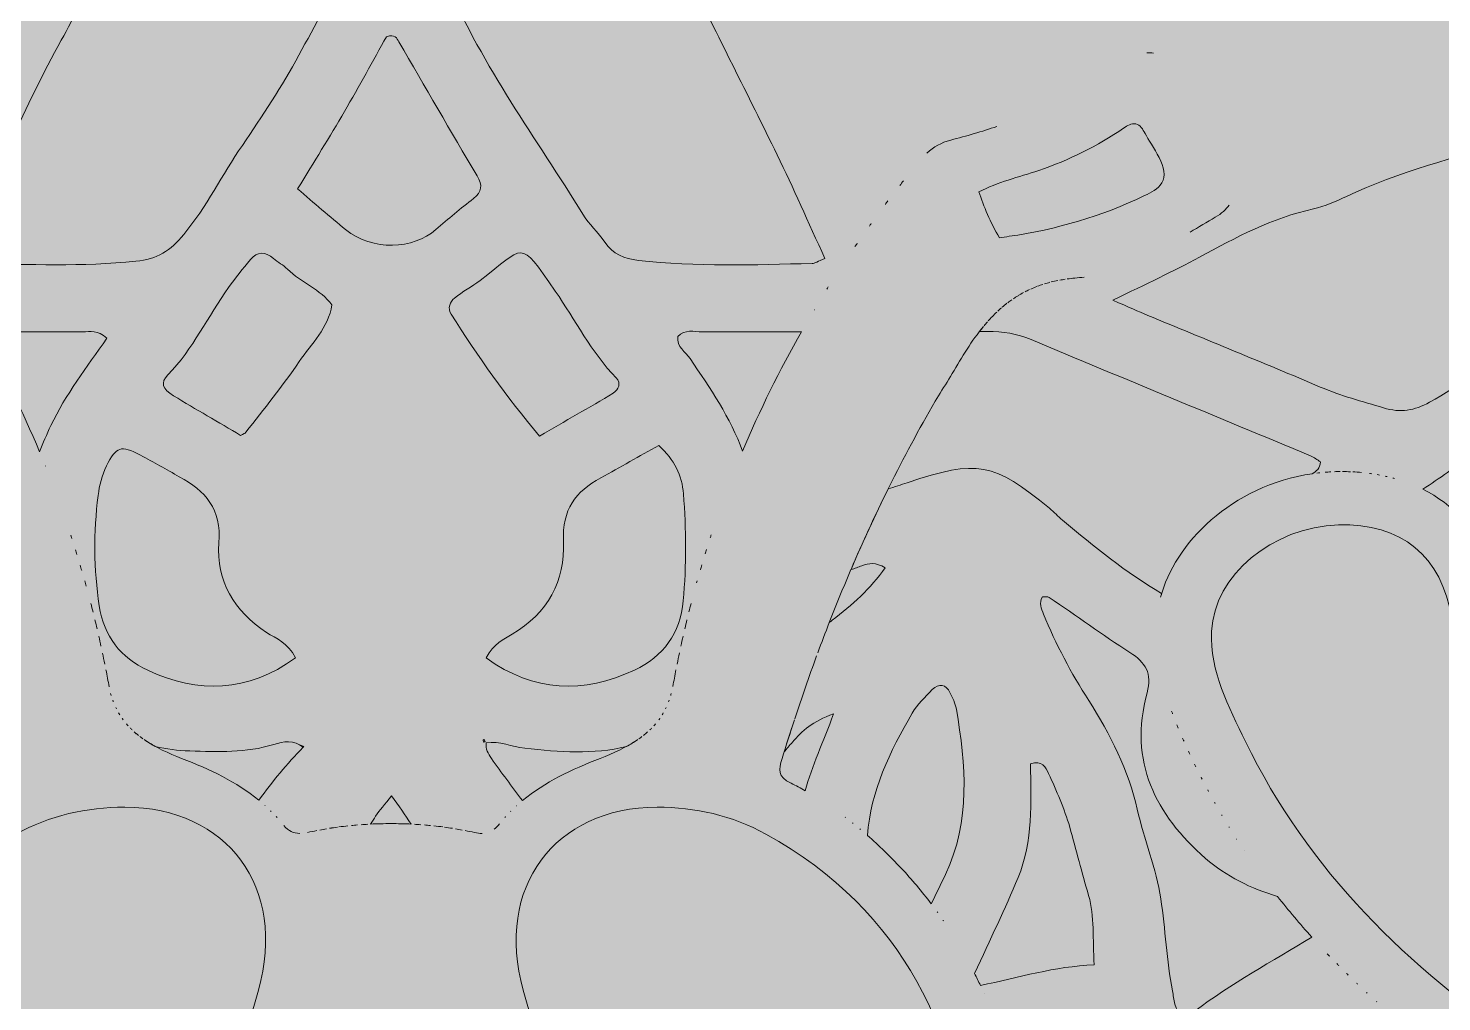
# Model space of a CAD drawing. Extents: x 31 to 2970, y -2969 to -30.
# Drawn here: x 1365 to 1893, y -580 to -216 of the extents above; entities that cross this region are included whole.
import ezdxf

# ---------------------------------------------------------------- set-up
doc = ezdxf.new("R2010")
doc.units = 0
doc.header["$MEASUREMENT"] = 0
doc.layers.add('Layer 1', color=7, linetype='Continuous')

# ---------------------------------------------------------------- blocks, each defined once
blk = doc.blocks.new('block 2')
at = {"layer": 'Layer 1', "lineweight": 0}
for points, knots in [([(1466.1, -226.11), (1459.79, -237.77), (1452.46, -248.91), (1444.96, -259.86), (1437.45, -270.82), (1431.6, -282.8), (1423.08, -293.16), (1418.16, -299.15), (1413.09, -302.37), (1405.2, -303.16), (1385.26, -305.17), (1365.33, -304.24), (1345.39, -304.17), (1339.96, -304.16), (1338.19, -301.46), (1340.58, -296.71), (1353.24, -271.52), (1363.56, -245.2), (1377.36, -220.55), (1382.22, -211.87), (1386.27, -202.73), (1390.67, -193.8), (1391.95, -191.21), (1393.6, -189.29), (1396.77, -188.9), (1402.44, -188.19), (1473.81, -189.07), (1483.05, -190.34), (1478.35, -203.96), (1472.09, -215.04), (1466.1, -226.11)], [0, 0, 0, 0, 1, 1, 1, 2, 2, 2, 3, 3, 3, 4, 4, 4, 5, 5, 5, 6, 6, 6, 7, 7, 7, 8, 8, 8, 9, 9, 9, 10, 10, 10, 10]), ([(1662.5, -302.11), (1659.75, -303.2), (1658.74, -303.94), (1657.71, -303.96), (1636.08, -304.47), (1614.46, -305.3), (1592.87, -302.81), (1587.51, -302.19), (1583.39, -300.53), (1580.3, -296.01), (1577.8, -292.36), (1574.44, -289.27), (1572.11, -285.53), (1554.56, -257.33), (1534.87, -230.39), (1521.48, -199.73), (1520.15, -196.7), (1518.1, -193.94), (1519.43, -189.78), (1521.27, -189.47), (1523.39, -188.82), (1525.5, -188.81), (1549.93, -188.73), (1574.35, -188.87), (1598.77, -188.65), (1604.95, -188.59), (1608.76, -190.39), (1611.61, -196.37), (1622.34, -218.86), (1633.77, -241.01), (1644.68, -263.42), (1650.69, -275.78), (1656.2, -288.39), (1662.5, -302.11)], [0, 0, 0, 0, 1, 1, 1, 2, 2, 2, 3, 3, 3, 4, 4, 4, 5, 5, 5, 6, 6, 6, 7, 7, 7, 8, 8, 8, 9, 9, 9, 10, 10, 10, 11, 11, 11, 11]), ([(1532.62, -271.26), (1534.68, -274.74), (1534.53, -277.18), (1531.3, -279.7), (1526.5, -283.44), (1521.79, -287.3), (1517.22, -291.31), (1508.83, -298.67), (1493.62, -299.49), (1483.52, -291.29), (1477.59, -286.48), (1471.86, -281.42), (1465.59, -276.09), (1471.74, -265.98), (1477.57, -256.68), (1483.09, -247.2), (1488.62, -237.71), (1493.83, -228.04), (1498.73, -219.25), (1502.03, -218.14), (1502.66, -219.9), (1503.39, -221.16), (1513.15, -237.85), (1522.77, -254.62), (1532.62, -271.26)], [0, 0, 0, 0, 1, 1, 1, 2, 2, 2, 3, 3, 3, 4, 4, 4, 5, 5, 5, 6, 6, 6, 7, 7, 7, 8, 8, 8, 8]), ([(1782.73, -225.27), (1783.56, -225.22), (1784.38, -225.27), (1785.16, -225.44), (1784.38, -225.27), (1783.56, -225.22), (1782.73, -225.27)], [0, 0, 0, 0, 1, 1, 1, 2, 2, 2, 2]), ([(1709.49, -257.86), (1705.89, -258.79), (1703.1, -260.47), (1700.61, -262.76), (1703.1, -260.47), (1705.89, -258.79), (1709.49, -257.86), (1715.34, -256.37), (1721.09, -254.68), (1726.75, -252.76), (1721.09, -254.68), (1715.34, -256.37), (1709.49, -257.86)], [0, 0, 0, 0, 1, 1, 1, 2, 2, 2, 3, 3, 3, 4, 4, 4, 4]), ([(1774.03, -253.4), (1775.41, -252.48), (1776.95, -251.48), (1778.57, -251.82), (1780.26, -252.21), (1781.22, -253.9), (1782.03, -255.4), (1784.34, -259.86), (1791.61, -268.82), (1788.3, -273.9), (1786.84, -276.17), (1784.3, -277.48), (1781.88, -278.63), (1765.91, -286.25), (1748.8, -291.4), (1731.26, -293.82), (1730.07, -294.01), (1728.87, -294.17), (1727.68, -294.36), (1724.26, -288.71), (1721.72, -282.48), (1719.99, -277.21), (1726.99, -273.63), (1734.84, -271.71), (1742.34, -269.21), (1753.57, -265.44), (1764.26, -260.09), (1774.03, -253.4)], [0, 0, 0, 0, 1, 1, 1, 2, 2, 2, 3, 3, 3, 4, 4, 4, 5, 5, 5, 6, 6, 6, 7, 7, 7, 8, 8, 8, 9, 9, 9, 9]), ([(1982.8, -285.47), (1963.12, -303.42), (1942.69, -320.38), (1920.01, -334.55), (1909.22, -341.28), (1899.61, -349.78), (1888.29, -355.84), (1882.56, -358.9), (1877.58, -359.87), (1871.02, -357.91), (1863.08, -355.53), (1855.14, -353.38), (1847.46, -350.12), (1826.06, -341.03), (1804.52, -332.27), (1783.04, -323.36), (1779.49, -321.88), (1775.99, -320.3), (1770.04, -317.72), (1782.62, -311.49), (1792.64, -306.89), (1802.32, -301.65), (1815.95, -294.27), (1829.54, -286.96), (1844.88, -283.56), (1849.16, -282.61), (1853.33, -280.82), (1857.31, -278.92), (1876.89, -269.54), (1897.95, -264.58), (1918.48, -258.03), (1922.93, -256.61), (1926.86, -256.27), (1931.37, -257.6), (1942.51, -260.88), (1953.99, -263.19), (1964.44, -268.45), (1972.24, -272.39), (1981.78, -271.65), (1988.8, -277.19), (1988.23, -281.47), (1985.2, -283.28), (1982.8, -285.47)], [0, 0, 0, 0, 1, 1, 1, 2, 2, 2, 3, 3, 3, 4, 4, 4, 5, 5, 5, 6, 6, 6, 7, 7, 7, 8, 8, 8, 9, 9, 9, 10, 10, 10, 11, 11, 11, 12, 12, 12, 13, 13, 13, 14, 14, 14, 14]), ([(1690.44, -274.88), (1690.92, -274.27), (1691.39, -273.66), (1691.86, -273.06), (1691.39, -273.66), (1690.92, -274.27), (1690.44, -274.88)], [0, 0, 0, 0, 1, 1, 1, 2, 2, 2, 2]), ([(1685.06, -281.88), (1685.38, -281.46), (1685.7, -281.04), (1686.02, -280.61), (1685.7, -281.04), (1685.38, -281.46), (1685.06, -281.88)], [0, 0, 0, 0, 1, 1, 1, 2, 2, 2, 2]), ([(1813.46, -282.15), (1812.33, -283.81), (1810.62, -285.34), (1808.26, -286.71), (1805.14, -288.52), (1802, -290.4), (1798.85, -292.27), (1802, -290.4), (1805.14, -288.52), (1808.26, -286.71), (1810.62, -285.34), (1812.33, -283.81), (1813.46, -282.15)], [0, 0, 0, 0, 1, 1, 1, 2, 2, 2, 3, 3, 3, 4, 4, 4, 4]), ([(1679.09, -290.01), (1679.33, -289.67), (1679.57, -289.33), (1679.81, -289), (1679.57, -289.33), (1679.33, -289.67), (1679.09, -290.01)], [0, 0, 0, 0, 1, 1, 1, 2, 2, 2, 2]), ([(1583.48, -352.37), (1574.58, -357.73), (1565.54, -362.87), (1555.95, -368.45), (1543.59, -353.92), (1532.85, -338.67), (1522.88, -322.85), (1521.51, -320.67), (1522.5, -318.33), (1524.22, -316.92), (1527.2, -314.49), (1530.63, -312.61), (1533.72, -310.3), (1550.65, -297.64), (1547.87, -294.13), (1561.81, -314.28), (1569.33, -325.15), (1575.25, -337.12), (1584.6, -346.74), (1586.45, -348.65), (1585.52, -351.14), (1583.48, -352.37)], [0, 0, 0, 0, 1, 1, 1, 2, 2, 2, 3, 3, 3, 4, 4, 4, 5, 5, 5, 6, 6, 6, 7, 7, 7, 7]), ([(1466.24, -340.58), (1460.07, -349.72), (1453.01, -358.26), (1446.3, -367.04), (1445.99, -367.44), (1445.36, -367.6), (1444.33, -368.19), (1436.15, -363.37), (1427.66, -358.45), (1419.25, -353.39), (1415.06, -350.87), (1414.28, -348.62), (1417.19, -345.61), (1426.53, -335.94), (1432.08, -323.7), (1439.82, -312.97), (1442.41, -309.39), (1445.14, -305.91), (1447.96, -302.52), (1450.57, -299.37), (1453.5, -299.49), (1456.55, -302.07), (1458.24, -303.49), (1460.24, -304.58), (1461.81, -306.11), (1466.92, -311.11), (1474.07, -313.57), (1478.42, -319.48), (1477.1, -328.07), (1470.76, -333.87), (1466.24, -340.58)], [0, 0, 0, 0, 1, 1, 1, 2, 2, 2, 3, 3, 3, 4, 4, 4, 5, 5, 5, 6, 6, 6, 7, 7, 7, 8, 8, 8, 9, 9, 9, 10, 10, 10, 10]), ([(1673.68, -297.69), (1673.98, -297.26), (1674.28, -296.83), (1674.58, -296.4), (1674.28, -296.83), (1673.98, -297.26), (1673.68, -297.69)], [0, 0, 0, 0, 1, 1, 1, 2, 2, 2, 2]), ([(1746.54, -311.01), (1745.86, -311.18), (1745.2, -311.37), (1744.55, -311.58), (1745.2, -311.37), (1745.86, -311.18), (1746.54, -311.01)], [0, 0, 0, 0, 1, 1, 1, 2, 2, 2, 2]), ([(1749.52, -310.32), (1748.66, -310.49), (1747.82, -310.68), (1747, -310.88), (1747.82, -310.68), (1748.66, -310.49), (1749.52, -310.32)], [0, 0, 0, 0, 1, 1, 1, 2, 2, 2, 2]), ([(1752.23, -309.86), (1751.53, -309.96), (1750.84, -310.08), (1750.16, -310.2), (1750.84, -310.08), (1751.53, -309.96), (1752.23, -309.86)], [0, 0, 0, 0, 1, 1, 1, 2, 2, 2, 2]), ([(1759.31, -309.03), (1758.15, -309.2), (1756.98, -309.34), (1755.8, -309.44), (1754.84, -309.52), (1753.92, -309.63), (1753, -309.75), (1753.92, -309.63), (1754.84, -309.52), (1755.8, -309.44), (1756.98, -309.34), (1758.15, -309.2), (1759.31, -309.03)], [0, 0, 0, 0, 1, 1, 1, 2, 2, 2, 3, 3, 3, 4, 4, 4, 4]), ([(1663.23, -313.6), (1663.41, -313.32), (1663.58, -313.04), (1663.76, -312.75), (1663.58, -313.04), (1663.41, -313.32), (1663.23, -313.6)], [0, 0, 0, 0, 1, 1, 1, 2, 2, 2, 2]), ([(1734.62, -316.01), (1733.99, -316.39), (1733.38, -316.79), (1732.78, -317.2), (1733.38, -316.79), (1733.99, -316.39), (1734.62, -316.01)], [0, 0, 0, 0, 1, 1, 1, 2, 2, 2, 2]), ([(1736.69, -314.84), (1736.01, -315.2), (1735.34, -315.57), (1734.69, -315.97), (1735.34, -315.57), (1736.01, -315.2), (1736.69, -314.84)], [0, 0, 0, 0, 1, 1, 1, 2, 2, 2, 2]), ([(1738.86, -313.75), (1738.3, -314.02), (1737.75, -314.29), (1737.21, -314.57), (1737.75, -314.29), (1738.3, -314.02), (1738.86, -313.75)], [0, 0, 0, 0, 1, 1, 1, 2, 2, 2, 2]), ([(1741.57, -312.6), (1740.83, -312.88), (1740.1, -313.19), (1739.38, -313.51), (1740.1, -313.19), (1740.83, -312.88), (1741.57, -312.6)], [0, 0, 0, 0, 1, 1, 1, 2, 2, 2, 2]), ([(1743.88, -311.79), (1743.2, -312.01), (1742.54, -312.24), (1741.89, -312.48), (1742.54, -312.24), (1743.2, -312.01), (1743.88, -311.79)], [0, 0, 0, 0, 1, 1, 1, 2, 2, 2, 2]), ([(1658.54, -321.24), (1658.55, -321.24), (1658.55, -321.24), (1658.55, -321.23), (1658.55, -321.24), (1658.55, -321.24), (1658.54, -321.24)], [0, 0, 0, 0, 1, 1, 1, 2, 2, 2, 2]), ([(1728.45, -320.52), (1727.96, -320.94), (1727.49, -321.37), (1727.01, -321.81), (1727.49, -321.37), (1727.96, -320.94), (1728.45, -320.52)], [0, 0, 0, 0, 1, 1, 1, 2, 2, 2, 2]), ([(1730.48, -318.86), (1729.88, -319.32), (1729.29, -319.8), (1728.72, -320.29), (1729.29, -319.8), (1729.88, -319.32), (1730.48, -318.86)], [0, 0, 0, 0, 1, 1, 1, 2, 2, 2, 2]), ([(1732.31, -317.52), (1731.8, -317.88), (1731.29, -318.25), (1730.79, -318.63), (1731.29, -318.25), (1731.8, -317.88), (1732.31, -317.52)], [0, 0, 0, 0, 1, 1, 1, 2, 2, 2, 2]), ([(1723.19, -325.76), (1722.75, -326.25), (1722.33, -326.75), (1721.91, -327.26), (1722.33, -326.75), (1722.75, -326.25), (1723.19, -325.76)], [0, 0, 0, 0, 1, 1, 1, 2, 2, 2, 2]), ([(1726.64, -322.16), (1725.54, -323.21), (1724.49, -324.3), (1723.47, -325.44), (1724.49, -324.3), (1725.54, -323.21), (1726.64, -322.16)], [0, 0, 0, 0, 1, 1, 1, 2, 2, 2, 2]), ([(1373.46, -364.56), (1371.91, -367.82), (1370.48, -371.06), (1369.27, -374.35), (1362.8, -358.97), (1355.42, -344.01), (1347.14, -329.47), (1359.91, -329.46), (1372.68, -329.46), (1385.45, -329.48), (1388.07, -329.48), (1390.93, -328.75), (1394.38, -331.89), (1386.72, -342.87), (1379, -352.93), (1373.46, -364.56)], [0, 0, 0, 0, 1, 1, 1, 2, 2, 2, 3, 3, 3, 4, 4, 4, 5, 5, 5, 5]), ([(1631.76, -374.04), (1627.22, -361.68), (1619.67, -350.62), (1612.17, -339.53), (1610.42, -336.95), (1607.12, -335.19), (1607.56, -331.31), (1610.14, -328.39), (1613.63, -329.5), (1616.72, -329.49), (1629.06, -329.46), (1641.41, -329.45), (1653.75, -329.45), (1645.53, -343.9), (1638.19, -358.76), (1631.76, -374.04)], [0, 0, 0, 0, 1, 1, 1, 2, 2, 2, 3, 3, 3, 4, 4, 4, 5, 5, 5, 5]), ([(1704.87, -353.44), (1706.53, -350.63), (1708.41, -347.98), (1710.03, -345.13), (1713.67, -338.81), (1717.35, -332.79), (1721.65, -327.56), (1721.15, -328.16), (1720.66, -328.78), (1720.18, -329.41), (1721.21, -329.41), (1722.24, -329.41), (1723.27, -329.41), (1728.89, -329.4), (1734.19, -330.18), (1739.46, -332.39), (1774.2, -346.97), (1809.03, -361.34), (1843.82, -375.81), (1845.2, -376.39), (1846.41, -377.38), (1847.51, -378.06), (1847.45, -380.61), (1846, -381.58), (1844.46, -382.5), (1844.46, -382.5), (1844.46, -382.5), (1844.46, -382.5), (1814.3, -386.88), (1792.96, -408.78), (1787.84, -428.67), (1787.96, -428.2), (1788.1, -427.73), (1788.24, -427.26), (1774.98, -419.41), (1762.98, -409.84), (1751.25, -399.92), (1749.55, -398.49), (1748.06, -396.82), (1746.34, -395.42), (1725.35, -378.3), (1719.61, -377.06), (1693.24, -385.88), (1690.87, -386.67), (1688.5, -387.44), (1686.12, -388.18), (1681.21, -398.09), (1676.59, -408.12), (1672.24, -418.27), (1681.75, -396.07), (1692.54, -374.42), (1704.87, -353.44)], [0, 0, 0, 0, 1, 1, 1, 2, 2, 2, 3, 3, 3, 4, 4, 4, 5, 5, 5, 6, 6, 6, 7, 7, 7, 8, 8, 8, 9, 9, 9, 10, 10, 10, 11, 11, 11, 12, 12, 12, 13, 13, 13, 14, 14, 14, 15, 15, 15, 16, 16, 16, 17, 17, 17, 17]), ([(1421.41, -383.63), (1431.2, -388.98), (1437.27, -395.67), (1436.24, -408.38), (1435.09, -422.54), (1441.98, -433.84), (1454.02, -441.82), (1457.6, -444.2), (1462.06, -445.63), (1464.77, -451.29), (1446.91, -464.39), (1428.5, -464.69), (1409.62, -455.97), (1399.5, -451.29), (1393.28, -443.24), (1391.55, -431.89), (1389.44, -418.14), (1389.37, -404.42), (1391.11, -390.65), (1391.6, -386.79), (1392.46, -383.12), (1394.24, -379.58), (1397.87, -372.39), (1399.56, -371.69), (1406.95, -375.58), (1411.83, -378.14), (1416.57, -380.98), (1421.41, -383.63)], [0, 0, 0, 0, 1, 1, 1, 2, 2, 2, 3, 3, 3, 4, 4, 4, 5, 5, 5, 6, 6, 6, 7, 7, 7, 8, 8, 8, 9, 9, 9, 9]), ([(1609.69, -390.04), (1610.72, -403.36), (1610.81, -416.66), (1609.61, -429.97), (1608.5, -442.13), (1602.16, -450.86), (1591.36, -455.91), (1572.38, -464.77), (1553.9, -464.32), (1536.06, -451.33), (1538.72, -445.97), (1542.5, -444.44), (1545.72, -442.52), (1558.95, -434.65), (1565.54, -422.48), (1564.89, -407.86), (1564.35, -395.9), (1569.29, -389.17), (1578.8, -384.02), (1586.06, -380.08), (1593.22, -375.96), (1600.43, -371.92), (1606.3, -377.4), (1609.15, -383.09), (1609.69, -390.04)], [0, 0, 0, 0, 1, 1, 1, 2, 2, 2, 3, 3, 3, 4, 4, 4, 5, 5, 5, 6, 6, 6, 7, 7, 7, 8, 8, 8, 8]), ([(1911.14, -415.69), (1905.65, -403.05), (1896.99, -393.92), (1885.75, -388.32), (1891.97, -384.21), (1898.05, -379.9), (1904.22, -375.71), (1905.13, -375.09), (1906.11, -374.54), (1907.11, -374.06), (1912.04, -371.71), (1914.22, -372.07), (1916.87, -376.36), (1921.8, -384.34), (1926.5, -392.46), (1931.68, -401.18), (1925.07, -406.48), (1918.19, -411.23), (1911.14, -415.69)], [0, 0, 0, 0, 1, 1, 1, 2, 2, 2, 3, 3, 3, 4, 4, 4, 5, 5, 5, 6, 6, 6, 6]), ([(1371.4, -379.52), (1371.42, -379.57), (1371.44, -379.63), (1371.46, -379.68), (1371.44, -379.63), (1371.42, -379.57), (1371.4, -379.52)], [0, 0, 0, 0, 1, 1, 1, 2, 2, 2, 2]), ([(1847.35, -382.14), (1846.94, -382.19), (1846.54, -382.23), (1846.14, -382.28), (1846.54, -382.23), (1846.95, -382.19), (1847.35, -382.14)], [0, 0, 0, 0, 1, 1, 1, 2, 2, 2, 2]), ([(1849.26, -381.96), (1849.98, -381.9), (1850.7, -381.85), (1851.42, -381.82), (1850.7, -381.85), (1849.98, -381.9), (1849.26, -381.96)], [0, 0, 0, 0, 1, 1, 1, 2, 2, 2, 2]), ([(1852.73, -381.76), (1853.45, -381.74), (1854.17, -381.72), (1854.9, -381.72), (1854.17, -381.72), (1853.45, -381.74), (1852.73, -381.76)], [0, 0, 0, 0, 1, 1, 1, 2, 2, 2, 2]), ([(1855.73, -381.71), (1856.73, -381.71), (1857.75, -381.74), (1858.77, -381.78), (1857.75, -381.74), (1856.73, -381.71), (1855.73, -381.71)], [0, 0, 0, 0, 1, 1, 1, 2, 2, 2, 2]), ([(1862.88, -382.05), (1861.78, -381.95), (1860.7, -381.88), (1859.62, -381.82), (1860.7, -381.88), (1861.78, -381.95), (1862.88, -382.05), (1862.88, -382.05), (1862.88, -382.05), (1862.88, -382.05), (1862.88, -382.05), (1862.88, -382.05), (1862.88, -382.05)], [0, 0, 0, 0, 1, 1, 1, 2, 2, 2, 3, 3, 3, 4, 4, 4, 4]), ([(1865.82, -382.39), (1866.11, -382.43), (1866.39, -382.48), (1866.67, -382.52), (1866.39, -382.48), (1866.11, -382.43), (1865.82, -382.39)], [0, 0, 0, 0, 1, 1, 1, 2, 2, 2, 2]), ([(1868.74, -382.85), (1869.04, -382.9), (1869.34, -382.96), (1869.63, -383.01), (1869.34, -382.96), (1869.04, -382.9), (1868.74, -382.85)], [0, 0, 0, 0, 1, 1, 1, 2, 2, 2, 2]), ([(1871.65, -383.42), (1871.92, -383.48), (1872.18, -383.54), (1872.44, -383.6), (1872.18, -383.54), (1871.92, -383.48), (1871.65, -383.42)], [0, 0, 0, 0, 1, 1, 1, 2, 2, 2, 2]), ([(1874.61, -384.14), (1874.79, -384.19), (1874.97, -384.23), (1875.15, -384.28), (1874.97, -384.23), (1874.79, -384.19), (1874.61, -384.14)], [0, 0, 0, 0, 1, 1, 1, 2, 2, 2, 2]), ([(1896.45, -436.48), (1898.76, -452.21), (1901.42, -467.86), (1905.42, -483.36), (1915.99, -524.44), (1932.11, -563.13), (1952.8, -600.02), (1944.99, -600.52), (1935.8, -600.44), (1928.49, -600.25), (1927.18, -599.06), (1925.72, -597.86), (1923.99, -596.71), (1880.18, -566.9), (1842.91, -530.94), (1819.53, -482.52), (1813.26, -469.56), (1806.18, -456.48), (1806.91, -441.4), (1807.88, -420.4), (1829.45, -402.55), (1854.26, -401.63), (1877.57, -400.78), (1893.03, -413.4), (1896.45, -436.48)], [0, 0, 0, 0, 1, 1, 1, 2, 2, 2, 3, 3, 3, 4, 4, 4, 5, 5, 5, 6, 6, 6, 7, 7, 7, 8, 8, 8, 8]), ([(1380.9, -405.48), (1381.04, -405.89), (1381.17, -406.29), (1381.3, -406.7), (1381.17, -406.29), (1381.03, -405.89), (1380.9, -405.48)], [0, 0, 0, 0, 1, 1, 1, 2, 2, 2, 2]), ([(1619.65, -406.53), (1619.78, -406.14), (1619.91, -405.75), (1620.04, -405.36), (1619.91, -405.75), (1619.78, -406.14), (1619.65, -406.53)], [0, 0, 0, 0, 1, 1, 1, 2, 2, 2, 2]), ([(1382.65, -410.93), (1382.83, -411.5), (1383.01, -412.08), (1383.19, -412.66), (1383.01, -412.08), (1382.83, -411.5), (1382.65, -410.93)], [0, 0, 0, 0, 1, 1, 1, 2, 2, 2, 2]), ([(1617.77, -412.47), (1617.94, -411.93), (1618.1, -411.39), (1618.27, -410.85), (1618.1, -411.39), (1617.94, -411.93), (1617.77, -412.47)], [0, 0, 0, 0, 1, 1, 1, 2, 2, 2, 2]), ([(1384.41, -416.67), (1384.6, -417.33), (1384.79, -417.99), (1384.98, -418.65), (1384.79, -417.99), (1384.6, -417.33), (1384.41, -416.67)], [0, 0, 0, 0, 1, 1, 1, 2, 2, 2, 2]), ([(1615.99, -418.4), (1616.16, -417.8), (1616.33, -417.2), (1616.51, -416.61), (1616.33, -417.2), (1616.16, -417.8), (1615.99, -418.4)], [0, 0, 0, 0, 1, 1, 1, 2, 2, 2, 2]), ([(1665.22, -437.27), (1664.86, -437.54), (1664.5, -437.81), (1664.14, -438.08), (1666.73, -431.45), (1669.41, -424.86), (1672.22, -418.32), (1673.6, -417.9), (1674.98, -417.45), (1676.34, -416.9), (1678.81, -415.91), (1681.61, -415.51), (1685, -417.67), (1679.55, -425.44), (1672.65, -431.63), (1665.22, -437.27)], [0, 0, 0, 0, 1, 1, 1, 2, 2, 2, 3, 3, 3, 4, 4, 4, 5, 5, 5, 5]), ([(1386.11, -422.56), (1386.29, -423.21), (1386.47, -423.86), (1386.65, -424.52), (1386.47, -423.86), (1386.29, -423.21), (1386.11, -422.56)], [0, 0, 0, 0, 1, 1, 1, 2, 2, 2, 2]), ([(1614.58, -423.3), (1614.66, -423.03), (1614.73, -422.76), (1614.8, -422.5), (1614.73, -422.76), (1614.66, -423.03), (1614.58, -423.3)], [0, 0, 0, 0, 1, 1, 1, 2, 2, 2, 2]), ([(1388.38, -430.98), (1388.66, -432.06), (1388.94, -433.14), (1389.21, -434.22), (1388.94, -433.14), (1388.66, -432.06), (1388.38, -430.98)], [0, 0, 0, 0, 1, 1, 1, 2, 2, 2, 2]), ([(1611.7, -434.16), (1611.96, -433.12), (1612.23, -432.09), (1612.5, -431.06), (1612.23, -432.09), (1611.96, -433.12), (1611.7, -434.16)], [0, 0, 0, 0, 1, 1, 1, 2, 2, 2, 2]), ([(1804.63, -526.24), (1812.38, -533), (1821.65, -537.48), (1831.53, -540.47), (1831.53, -540.47), (1831.53, -540.47), (1831.53, -540.47), (1835.61, -545.66), (1839.87, -550.72), (1844.3, -555.64), (1829.53, -564.7), (1814.24, -572.95), (1800.38, -583.47), (1796.93, -586.09), (1794.2, -584.88), (1793.18, -580.67), (1792.79, -579.06), (1792.59, -577.4), (1792.27, -575.77), (1790.04, -564.37), (1789.62, -552.71), (1787.93, -541.3), (1786.27, -530), (1781.67, -519.19), (1779.12, -507.85), (1775.89, -493.42), (1769.04, -479.88), (1760.99, -467.24), (1754.44, -456.95), (1748.71, -446.25), (1744.14, -434.95), (1743.31, -432.91), (1742.33, -430.87), (1743.71, -428.55), (1744.52, -428.6), (1745.63, -428.33), (1746.27, -428.76), (1756.33, -435.58), (1766.19, -442.71), (1776.39, -449.3), (1782.21, -453.05), (1784.8, -457.12), (1782.8, -464.38), (1775.78, -489.9), (1785.99, -509.99), (1804.63, -526.24)], [0, 0, 0, 0, 1, 1, 1, 2, 2, 2, 3, 3, 3, 4, 4, 4, 5, 5, 5, 6, 6, 6, 7, 7, 7, 8, 8, 8, 9, 9, 9, 10, 10, 10, 11, 11, 11, 12, 12, 12, 13, 13, 13, 14, 14, 14, 15, 15, 15, 15]), ([(1389.91, -437.07), (1390.19, -438.22), (1390.46, -439.36), (1390.73, -440.51), (1390.46, -439.36), (1390.19, -438.22), (1389.91, -437.07)], [0, 0, 0, 0, 1, 1, 1, 2, 2, 2, 2]), ([(1610.18, -440.46), (1610.44, -439.33), (1610.71, -438.21), (1610.99, -437.08), (1610.71, -438.21), (1610.44, -439.33), (1610.18, -440.46)], [0, 0, 0, 0, 1, 1, 1, 2, 2, 2, 2]), ([(1391.37, -443.26), (1391.64, -444.49), (1391.92, -445.71), (1392.18, -446.94), (1391.92, -445.71), (1391.64, -444.49), (1391.37, -443.26)], [0, 0, 0, 0, 1, 1, 1, 2, 2, 2, 2]), ([(1608.72, -446.9), (1608.99, -445.68), (1609.26, -444.47), (1609.53, -443.25), (1609.26, -444.47), (1608.99, -445.68), (1608.72, -446.9)], [0, 0, 0, 0, 1, 1, 1, 2, 2, 2, 2]), ([(1659.85, -449.4), (1661.24, -445.62), (1662.67, -441.86), (1664.13, -438.11), (1662.67, -441.86), (1661.24, -445.62), (1659.85, -449.4)], [0, 0, 0, 0, 1, 1, 1, 2, 2, 2, 2]), ([(1392.74, -449.5), (1393.03, -450.88), (1393.31, -452.26), (1393.59, -453.65), (1393.31, -452.26), (1393.03, -450.88), (1392.74, -449.5)], [0, 0, 0, 0, 1, 1, 1, 2, 2, 2, 2]), ([(1607.32, -453.61), (1607.59, -452.23), (1607.87, -450.86), (1608.16, -449.49), (1607.87, -450.86), (1607.59, -452.23), (1607.32, -453.61)], [0, 0, 0, 0, 1, 1, 1, 2, 2, 2, 2]), ([(1651.23, -474.07), (1653.83, -466.18), (1656.56, -458.35), (1659.41, -450.57), (1656.56, -458.35), (1653.83, -466.18), (1651.23, -474.07)], [0, 0, 0, 0, 1, 1, 1, 2, 2, 2, 2]), ([(1394.02, -455.79), (1394.43, -457.88), (1394.83, -459.98), (1395.21, -462.09), (1394.83, -459.98), (1394.43, -457.88), (1394.02, -455.79)], [0, 0, 0, 0, 1, 1, 1, 2, 2, 2, 2]), ([(1605.72, -461.95), (1606.09, -459.89), (1606.48, -457.84), (1606.88, -455.8), (1606.48, -457.84), (1606.09, -459.89), (1605.72, -461.95)], [0, 0, 0, 0, 1, 1, 1, 2, 2, 2, 2]), ([(1678.38, -517.66), (1679.57, -501.08), (1686.75, -486.35), (1695.1, -471.97), (1697.01, -468.69), (1699.92, -465.94), (1702.6, -463.18), (1705.03, -460.68), (1707.85, -461.24), (1709.18, -464.24), (1710.08, -466.27), (1711.24, -468.28), (1711.59, -470.42), (1715.04, -491.33), (1717.06, -512.19), (1707.51, -532.24), (1705.76, -535.91), (1703.99, -539.57), (1702.22, -543.23), (1702.23, -543.24), (1702.23, -543.24), (1702.23, -543.24), (1698.71, -538.59), (1694.94, -534.11), (1690.91, -529.82), (1686.87, -525.54), (1682.7, -521.47), (1678.36, -517.64), (1678.37, -517.65), (1678.38, -517.65), (1678.38, -517.66)], [0, 0, 0, 0, 1, 1, 1, 2, 2, 2, 3, 3, 3, 4, 4, 4, 5, 5, 5, 6, 6, 6, 7, 7, 7, 8, 8, 8, 9, 9, 9, 10, 10, 10, 10]), ([(1395.78, -464.66), (1395.85, -464.9), (1395.91, -465.13), (1395.98, -465.36), (1395.91, -465.13), (1395.85, -464.9), (1395.78, -464.66)], [0, 0, 0, 0, 1, 1, 1, 2, 2, 2, 2]), ([(1396.56, -467.16), (1396.63, -467.36), (1396.7, -467.56), (1396.77, -467.75), (1396.7, -467.56), (1396.63, -467.36), (1396.56, -467.16)], [0, 0, 0, 0, 1, 1, 1, 2, 2, 2, 2]), ([(1604.13, -467.76), (1604.2, -467.56), (1604.27, -467.35), (1604.34, -467.15), (1604.27, -467.35), (1604.2, -467.56), (1604.13, -467.76)], [0, 0, 0, 0, 1, 1, 1, 2, 2, 2, 2]), ([(1604.92, -465.36), (1604.98, -465.13), (1605.05, -464.9), (1605.11, -464.66), (1605.05, -464.9), (1604.98, -465.13), (1604.92, -465.36)], [0, 0, 0, 0, 1, 1, 1, 2, 2, 2, 2]), ([(1397.67, -469.87), (1397.76, -470.04), (1397.85, -470.21), (1397.94, -470.38), (1397.85, -470.21), (1397.76, -470.04), (1397.67, -469.87)], [0, 0, 0, 0, 1, 1, 1, 2, 2, 2, 2]), ([(1398.75, -471.88), (1398.88, -472.11), (1399.02, -472.34), (1399.16, -472.56), (1399.02, -472.34), (1398.88, -472.11), (1398.75, -471.88)], [0, 0, 0, 0, 1, 1, 1, 2, 2, 2, 2]), ([(1400.04, -473.89), (1400.16, -474.06), (1400.28, -474.24), (1400.4, -474.41), (1400.28, -474.24), (1400.16, -474.06), (1400.04, -473.89)], [0, 0, 0, 0, 1, 1, 1, 2, 2, 2, 2]), ([(1600.49, -474.42), (1600.62, -474.25), (1600.74, -474.06), (1600.87, -473.88), (1600.74, -474.06), (1600.62, -474.25), (1600.49, -474.42)], [0, 0, 0, 0, 1, 1, 1, 2, 2, 2, 2]), ([(1601.74, -472.57), (1601.88, -472.34), (1602.02, -472.11), (1602.15, -471.88), (1602.02, -472.11), (1601.88, -472.34), (1601.74, -472.57)], [0, 0, 0, 0, 1, 1, 1, 2, 2, 2, 2]), ([(1602.96, -470.38), (1603.05, -470.21), (1603.14, -470.05), (1603.22, -469.87), (1603.14, -470.05), (1603.05, -470.21), (1602.96, -470.38)], [0, 0, 0, 0, 1, 1, 1, 2, 2, 2, 2]), ([(1650.34, -482.83), (1653.89, -478.62), (1657.96, -474.91), (1665.74, -472.26), (1661.85, -482.59), (1657.67, -491.75), (1655.13, -500.95), (1653.42, -499.98), (1651.68, -499.05), (1649.91, -498.17), (1644.68, -495.59), (1645.18, -493.17), (1646.49, -488.94), (1647.98, -484.1), (1649.52, -479.29), (1651.1, -474.49), (1649.79, -478.46), (1648.51, -482.45), (1647.27, -486.45), (1648.29, -485.25), (1649.32, -484.04), (1650.34, -482.83)], [0, 0, 0, 0, 1, 1, 1, 2, 2, 2, 3, 3, 3, 4, 4, 4, 5, 5, 5, 6, 6, 6, 7, 7, 7, 7]), ([(1791.92, -471.22), (1792.06, -471.58), (1792.2, -471.93), (1792.34, -472.28), (1792.2, -471.93), (1792.06, -471.58), (1791.92, -471.22)], [0, 0, 0, 0, 1, 1, 1, 2, 2, 2, 2]), ([(1401.65, -475.97), (1401.85, -476.21), (1402.07, -476.44), (1402.28, -476.68), (1402.07, -476.44), (1401.85, -476.21), (1401.65, -475.97)], [0, 0, 0, 0, 1, 1, 1, 2, 2, 2, 2]), ([(1403.07, -477.51), (1403.32, -477.76), (1403.56, -478.01), (1403.81, -478.25), (1403.56, -478.01), (1403.32, -477.76), (1403.07, -477.51)], [0, 0, 0, 0, 1, 1, 1, 2, 2, 2, 2]), ([(1404.6, -478.97), (1405.11, -479.42), (1405.63, -479.86), (1406.16, -480.28), (1405.63, -479.85), (1405.11, -479.42), (1404.6, -478.97)], [0, 0, 0, 0, 1, 1, 1, 2, 2, 2, 2]), ([(1594.72, -480.29), (1595.26, -479.86), (1595.78, -479.42), (1596.3, -478.97), (1595.78, -479.42), (1595.26, -479.86), (1594.72, -480.29)], [0, 0, 0, 0, 1, 1, 1, 2, 2, 2, 2]), ([(1597.07, -478.26), (1597.33, -478.02), (1597.57, -477.77), (1597.82, -477.52), (1597.57, -477.77), (1597.33, -478.02), (1597.07, -478.26)], [0, 0, 0, 0, 1, 1, 1, 2, 2, 2, 2]), ([(1598.61, -476.68), (1598.82, -476.45), (1599.04, -476.22), (1599.25, -475.97), (1599.04, -476.22), (1598.82, -476.45), (1598.61, -476.68)], [0, 0, 0, 0, 1, 1, 1, 2, 2, 2, 2]), ([(1793.94, -476.28), (1794.11, -476.7), (1794.29, -477.1), (1794.46, -477.52), (1794.29, -477.1), (1794.11, -476.7), (1793.94, -476.28)], [0, 0, 0, 0, 1, 1, 1, 2, 2, 2, 2]), ([(1406.72, -480.72), (1407.09, -481), (1407.46, -481.27), (1407.83, -481.53), (1407.46, -481.27), (1407.09, -481), (1406.72, -480.72)], [0, 0, 0, 0, 1, 1, 1, 2, 2, 2, 2]), ([(1467.66, -484.7), (1461.62, -490.88), (1456.23, -497.56), (1451.13, -504.46), (1442.73, -497.57), (1432.85, -492.97), (1422.29, -488.86), (1417.43, -486.97), (1412.55, -484.78), (1408.26, -481.83), (1409.61, -482.76), (1411.02, -483.61), (1412.47, -484.41), (1416.6, -485.36), (1420.89, -485.94), (1425.31, -486.1), (1435.85, -486.47), (1446.35, -486.84), (1456.66, -483.69), (1460.28, -482.58), (1464.25, -481.75), (1467.66, -484.7)], [0, 0, 0, 0, 1, 1, 1, 2, 2, 2, 3, 3, 3, 4, 4, 4, 5, 5, 5, 6, 6, 6, 7, 7, 7, 7]), ([(1467.67, -484.7), (1467.67, -484.7), (1467.04, -484.02), (1467.04, -484.02), (1467.04, -484.02), (1467.97, -484.38), (1467.97, -484.38), (1467.87, -484.49), (1467.77, -484.59), (1467.67, -484.7)], [0, 0, 0, 0, 1, 1, 1, 2, 2, 2, 3, 3, 3, 3]), ([(1535.67, -482.7), (1535.3, -482.64), (1535.1, -482.7), (1535.01, -482.81), (1534.98, -482.68), (1534.94, -482.53), (1534.88, -482.33), (1534.66, -481.62), (1535.39, -481.6), (1535.67, -482.7)], [0, 0, 0, 0, 1, 1, 1, 2, 2, 2, 3, 3, 3, 3]), ([(1578.6, -488.86), (1567.92, -493.01), (1557.97, -497.65), (1549.54, -504.65), (1549.54, -504.65), (1549.54, -504.65), (1549.54, -504.65), (1545.63, -499.43), (1541.72, -494.21), (1537.97, -488.87), (1536.73, -487.1), (1535.67, -485.33), (1536.05, -483.09), (1541.05, -482.27), (1545.63, -484.53), (1550.42, -485.08), (1563.31, -486.55), (1576.07, -487.45), (1588.38, -484.43), (1589.84, -483.64), (1591.25, -482.78), (1592.6, -481.85), (1588.32, -484.79), (1583.45, -486.97), (1578.6, -488.86)], [0, 0, 0, 0, 1, 1, 1, 2, 2, 2, 3, 3, 3, 4, 4, 4, 5, 5, 5, 6, 6, 6, 7, 7, 7, 8, 8, 8, 8]), ([(1593.05, -481.54), (1593.42, -481.28), (1593.8, -481.01), (1594.16, -480.73), (1593.8, -481.01), (1593.42, -481.28), (1593.05, -481.54)], [0, 0, 0, 0, 1, 1, 1, 2, 2, 2, 2]), ([(1796.05, -481.28), (1796.23, -481.67), (1796.41, -482.07), (1796.58, -482.47), (1796.41, -482.07), (1796.23, -481.67), (1796.05, -481.28)], [0, 0, 0, 0, 1, 1, 1, 2, 2, 2, 2]), ([(1739.29, -490.93), (1743.55, -489.45), (1745.03, -492.26), (1746.02, -494.48), (1748.94, -501.04), (1751.94, -507.66), (1753.91, -514.54), (1756.34, -523.04), (1758.42, -531.63), (1760.97, -540.12), (1763.26, -547.77), (1762.42, -556.35), (1763.07, -565.99), (1748.06, -566.62), (1735.03, -570.73), (1720.55, -573.69), (1720.55, -573.7), (1720.56, -573.71), (1720.56, -573.72), (1719.85, -572.2), (1719.12, -570.7), (1718.37, -569.21), (1718.37, -569.21), (1718.37, -569.21), (1718.37, -569.21), (1724.3, -556.41), (1729.78, -545.05), (1734.61, -533.42), (1740.26, -519.8), (1739.42, -505.13), (1739.29, -490.93)], [0, 0, 0, 0, 1, 1, 1, 2, 2, 2, 3, 3, 3, 4, 4, 4, 5, 5, 5, 6, 6, 6, 7, 7, 7, 8, 8, 8, 9, 9, 9, 10, 10, 10, 10]), ([(1798.26, -486.21), (1798.42, -486.56), (1798.59, -486.91), (1798.75, -487.26), (1798.59, -486.91), (1798.42, -486.56), (1798.26, -486.21)], [0, 0, 0, 0, 1, 1, 1, 2, 2, 2, 2]), ([(1800.56, -491.08), (1800.71, -491.38), (1800.86, -491.68), (1801.01, -491.99), (1800.86, -491.68), (1800.71, -491.38), (1800.56, -491.08)], [0, 0, 0, 0, 1, 1, 1, 2, 2, 2, 2]), ([(1802.95, -495.89), (1803.08, -496.14), (1803.21, -496.38), (1803.34, -496.63), (1803.21, -496.38), (1803.08, -496.14), (1802.95, -495.89)], [0, 0, 0, 0, 1, 1, 1, 2, 2, 2, 2]), ([(1805.43, -500.63), (1805.54, -500.83), (1805.65, -501.03), (1805.75, -501.23), (1805.65, -501.03), (1805.54, -500.83), (1805.43, -500.63)], [0, 0, 0, 0, 1, 1, 1, 2, 2, 2, 2]), ([(1453.49, -506.5), (1453.46, -506.47), (1453.43, -506.45), (1453.41, -506.43), (1453.43, -506.45), (1453.46, -506.47), (1453.49, -506.5)], [0, 0, 0, 0, 1, 1, 1, 2, 2, 2, 2]), ([(1500.45, -513.25), (1497.9, -513.24), (1495.35, -513.3), (1492.81, -513.42), (1493.45, -512.43), (1494.09, -511.44), (1494.73, -510.45), (1496.21, -508.18), (1498.07, -506.16), (1500.69, -502.84), (1503.34, -506.56), (1505.77, -510.05), (1508.05, -513.42), (1508.05, -513.42), (1508.05, -513.42), (1508.05, -513.42), (1505.52, -513.3), (1502.99, -513.24), (1500.45, -513.25)], [0, 0, 0, 0, 1, 1, 1, 2, 2, 2, 3, 3, 3, 4, 4, 4, 5, 5, 5, 6, 6, 6, 6]), ([(1547.26, -506.63), (1547.27, -506.62), (1547.29, -506.6), (1547.3, -506.59), (1547.29, -506.6), (1547.27, -506.62), (1547.26, -506.63)], [0, 0, 0, 0, 1, 1, 1, 2, 2, 2, 2]), ([(1808.24, -505.73), (1808.16, -505.6), (1808.08, -505.46), (1808, -505.32), (1808.08, -505.46), (1808.16, -505.6), (1808.24, -505.73)], [0, 0, 0, 0, 1, 1, 1, 2, 2, 2, 2]), ([(1401.06, -507.09), (1439.37, -507.17), (1461.68, -537.13), (1451.02, -575.4), (1432.72, -641.48), (1389.68, -685.56), (1326.83, -711.25), (1325.83, -711.67), (1324.75, -711.94), (1323.75, -712.33), (1298.37, -722.29), (1304.64, -723.94), (1293.1, -698.83), (1286.06, -683.48), (1284.22, -666.79), (1283.98, -642.29), (1288.02, -593.33), (1308.14, -545.98), (1360.41, -517.17), (1372.99, -510.21), (1386.83, -507.09), (1401.06, -507.09)], [0, 0, 0, 0, 1, 1, 1, 2, 2, 2, 3, 3, 3, 4, 4, 4, 5, 5, 5, 6, 6, 6, 7, 7, 7, 7]), ([(1455.77, -508.68), (1455.69, -508.59), (1455.6, -508.51), (1455.52, -508.43), (1455.6, -508.51), (1455.69, -508.59), (1455.77, -508.68)], [0, 0, 0, 0, 1, 1, 1, 2, 2, 2, 2]), ([(1457.56, -510.56), (1457.68, -510.69), (1457.81, -510.82), (1457.93, -510.96), (1457.81, -510.82), (1457.68, -510.69), (1457.56, -510.56)], [0, 0, 0, 0, 1, 1, 1, 2, 2, 2, 2]), ([(1716.87, -642.29), (1716.64, -666.79), (1714.84, -683.48), (1707.8, -698.83), (1696.26, -723.94), (1702.53, -722.29), (1677.14, -712.33), (1676.1, -711.94), (1675.07, -711.67), (1674.03, -711.25), (1611.22, -685.56), (1568.18, -641.48), (1549.83, -575.4), (1539.22, -537.13), (1561.53, -507.17), (1599.83, -507.09), (1614.03, -507.09), (1627.91, -510.21), (1640.49, -517.17), (1692.76, -545.98), (1712.87, -593.33), (1716.87, -642.29)], [0, 0, 0, 0, 1, 1, 1, 2, 2, 2, 3, 3, 3, 4, 4, 4, 5, 5, 5, 6, 6, 6, 7, 7, 7, 7]), ([(1543.28, -510.62), (1543.16, -510.75), (1543.04, -510.87), (1542.93, -510.99), (1543.04, -510.87), (1543.16, -510.75), (1543.28, -510.62)], [0, 0, 0, 0, 1, 1, 1, 2, 2, 2, 2]), ([(1545.24, -508.56), (1545.18, -508.63), (1545.11, -508.69), (1545.04, -508.75), (1545.11, -508.69), (1545.18, -508.63), (1545.24, -508.56)], [0, 0, 0, 0, 1, 1, 1, 2, 2, 2, 2]), ([(1670.18, -510.91), (1670.12, -510.87), (1670.06, -510.82), (1670, -510.78), (1670.06, -510.82), (1670.12, -510.87), (1670.18, -510.91)], [0, 0, 0, 0, 1, 1, 1, 2, 2, 2, 2]), ([(1810.83, -510.23), (1810.77, -510.13), (1810.71, -510.04), (1810.66, -509.94), (1810.71, -510.04), (1810.77, -510.13), (1810.83, -510.23)], [0, 0, 0, 0, 1, 1, 1, 2, 2, 2, 2]), ([(1460.44, -513.92), (1462.26, -515.98), (1464.06, -516.9), (1466.42, -516.91), (1464.06, -516.9), (1462.26, -515.98), (1460.44, -513.92)], [0, 0, 0, 0, 1, 1, 1, 2, 2, 2, 2]), ([(1469.26, -516.55), (1470.43, -516.3), (1471.59, -516.06), (1472.76, -515.83), (1471.59, -516.06), (1470.43, -516.3), (1469.26, -516.55)], [0, 0, 0, 0, 1, 1, 1, 2, 2, 2, 2]), ([(1473.84, -515.63), (1474.68, -515.47), (1475.52, -515.32), (1476.35, -515.18), (1475.52, -515.32), (1474.68, -515.47), (1473.84, -515.63)], [0, 0, 0, 0, 1, 1, 1, 2, 2, 2, 2]), ([(1477.5, -514.99), (1478.49, -514.84), (1479.49, -514.69), (1480.49, -514.55), (1479.49, -514.69), (1478.49, -514.83), (1477.5, -514.99)], [0, 0, 0, 0, 1, 1, 1, 2, 2, 2, 2]), ([(1481.02, -514.48), (1482.15, -514.33), (1483.28, -514.19), (1484.4, -514.07), (1483.28, -514.2), (1482.15, -514.33), (1481.02, -514.48)], [0, 0, 0, 0, 1, 1, 1, 2, 2, 2, 2]), ([(1485.69, -513.94), (1486.44, -513.87), (1487.19, -513.8), (1487.93, -513.74), (1487.19, -513.8), (1486.44, -513.87), (1485.69, -513.94)], [0, 0, 0, 0, 1, 1, 1, 2, 2, 2, 2]), ([(1489.31, -513.63), (1490.14, -513.57), (1490.97, -513.52), (1491.79, -513.48), (1490.97, -513.52), (1490.14, -513.57), (1489.31, -513.63)], [0, 0, 0, 0, 1, 1, 1, 2, 2, 2, 2]), ([(1509.2, -513.48), (1509.99, -513.53), (1510.77, -513.57), (1511.55, -513.63), (1510.77, -513.57), (1509.99, -513.53), (1509.2, -513.48)], [0, 0, 0, 0, 1, 1, 1, 2, 2, 2, 2]), ([(1512.99, -513.74), (1513.72, -513.8), (1514.44, -513.87), (1515.17, -513.94), (1514.44, -513.87), (1513.72, -513.8), (1512.99, -513.74)], [0, 0, 0, 0, 1, 1, 1, 2, 2, 2, 2]), ([(1516.5, -514.07), (1517.62, -514.19), (1518.74, -514.33), (1519.86, -514.47), (1518.74, -514.33), (1517.62, -514.19), (1516.5, -514.07)], [0, 0, 0, 0, 1, 1, 1, 2, 2, 2, 2]), ([(1523.39, -514.99), (1522.42, -514.84), (1521.45, -514.69), (1520.47, -514.56), (1521.45, -514.69), (1522.42, -514.84), (1523.39, -514.99)], [0, 0, 0, 0, 1, 1, 1, 2, 2, 2, 2]), ([(1527.05, -515.63), (1526.22, -515.47), (1525.38, -515.32), (1524.55, -515.18), (1525.38, -515.32), (1526.22, -515.47), (1527.05, -515.63)], [0, 0, 0, 0, 1, 1, 1, 2, 2, 2, 2]), ([(1531.64, -516.56), (1530.47, -516.3), (1529.31, -516.06), (1528.14, -515.83), (1529.31, -516.06), (1530.47, -516.3), (1531.64, -516.56), (1532.68, -516.79), (1533.61, -516.91), (1534.47, -516.91), (1533.61, -516.91), (1532.68, -516.79), (1531.64, -516.56)], [0, 0, 0, 0, 1, 1, 1, 2, 2, 2, 3, 3, 3, 4, 4, 4, 4]), ([(1541, -513.26), (1540.99, -513.28), (1540.97, -513.3), (1540.95, -513.32), (1540.29, -514.15), (1539.63, -514.82), (1538.96, -515.35), (1539.63, -514.82), (1540.29, -514.15), (1540.95, -513.32), (1540.97, -513.3), (1540.98, -513.28), (1541, -513.26)], [0, 0, 0, 0, 1, 1, 1, 2, 2, 2, 3, 3, 3, 4, 4, 4, 4]), ([(1673.01, -513.13), (1672.93, -513.07), (1672.86, -513.01), (1672.79, -512.95), (1672.86, -513.01), (1672.93, -513.07), (1673.01, -513.13)], [0, 0, 0, 0, 1, 1, 1, 2, 2, 2, 2]), ([(1675.73, -515.38), (1675.68, -515.33), (1675.62, -515.28), (1675.56, -515.23), (1675.62, -515.28), (1675.68, -515.33), (1675.73, -515.38)], [0, 0, 0, 0, 1, 1, 1, 2, 2, 2, 2]), ([(1813.5, -514.66), (1813.47, -514.61), (1813.43, -514.55), (1813.4, -514.5), (1813.43, -514.55), (1813.47, -514.61), (1813.5, -514.66)], [0, 0, 0, 0, 1, 1, 1, 2, 2, 2, 2]), ([(1816.28, -519.08), (1816.26, -519.05), (1816.24, -519.02), (1816.22, -518.99), (1816.24, -519.02), (1816.26, -519.05), (1816.28, -519.08)], [0, 0, 0, 0, 1, 1, 1, 2, 2, 2, 2]), ([(1819.14, -523.43), (1819.14, -523.42), (1819.13, -523.42), (1819.13, -523.42), (1819.13, -523.42), (1819.14, -523.42), (1819.14, -523.43)], [0, 0, 0, 0, 1, 1, 1, 2, 2, 2, 2]), ([(1704.6, -546.45), (1704.54, -546.38), (1704.49, -546.3), (1704.43, -546.23), (1704.49, -546.3), (1704.54, -546.38), (1704.6, -546.45)], [0, 0, 0, 0, 1, 1, 1, 2, 2, 2, 2]), ([(1706.77, -549.55), (1706.73, -549.48), (1706.68, -549.42), (1706.64, -549.35), (1706.68, -549.42), (1706.73, -549.48), (1706.77, -549.55)], [0, 0, 0, 0, 1, 1, 1, 2, 2, 2, 2]), ([(1850.98, -562.82), (1850.67, -562.49), (1850.36, -562.16), (1850.05, -561.83), (1850.36, -562.16), (1850.67, -562.49), (1850.98, -562.82)], [0, 0, 0, 0, 1, 1, 1, 2, 2, 2, 2]), ([(1853.64, -565.54), (1853.9, -565.81), (1854.16, -566.08), (1854.43, -566.35), (1854.16, -566.08), (1853.9, -565.81), (1853.64, -565.54)], [0, 0, 0, 0, 1, 1, 1, 2, 2, 2, 2]), ([(1857.3, -569.21), (1857.5, -569.41), (1857.71, -569.61), (1857.91, -569.81), (1857.71, -569.61), (1857.5, -569.41), (1857.3, -569.21)], [0, 0, 0, 0, 1, 1, 1, 2, 2, 2, 2]), ([(1861.01, -572.81), (1861.15, -572.93), (1861.28, -573.06), (1861.41, -573.19), (1861.28, -573.06), (1861.15, -572.93), (1861.01, -572.81)], [0, 0, 0, 0, 1, 1, 1, 2, 2, 2, 2]), ([(1721.91, -576.7), (1721.91, -576.69), (1721.91, -576.68), (1721.9, -576.67), (1721.91, -576.68), (1721.91, -576.69), (1721.91, -576.7)], [0, 0, 0, 0, 1, 1, 1, 2, 2, 2, 2]), ([(1864.73, -576.3), (1864.81, -576.37), (1864.88, -576.45), (1864.96, -576.52), (1864.88, -576.45), (1864.81, -576.37), (1864.73, -576.3)], [0, 0, 0, 0, 1, 1, 1, 2, 2, 2, 2]), ([(1868.47, -579.72), (1868.49, -579.74), (1868.52, -579.76), (1868.54, -579.78), (1868.52, -579.76), (1868.49, -579.74), (1868.47, -579.72)], [0, 0, 0, 0, 1, 1, 1, 2, 2, 2, 2])]:
    blk.add_open_spline(points, degree=3, knots=knots, dxfattribs=at)

msp = doc.modelspace()

# ---------------------------------------------------------------- hatches: boundary and pattern name
at = {"layer": 'Layer 1', "true_color": 0xf8ec23}
h = msp.add_hatch(color=2, dxfattribs=at)
h.dxf.hatch_style = 2
h.paths.add_polyline_path([(2944.18, -30.37), (2908.97, -30.37), (2876.43, -30.37), (2852.69, -30.37), (2826.67, -30.37), (2789.09, -30.37), (2741.76, -30.37), (2619.81, -30.37), (2571.38, -30.37), (2533.69, -30.37), (2448.77, -30.37), (2417.53, -30.37), (2347.21, -30.37), (2307.57, -30.37), (2246.73, -30.37), (2221.16, -30.37), (2190.08, -30.37), (2164.16, -30.37), (2133.56, -30.37), (2063.65, -30.37), (2014.14, -30.37), (1982.09, -30.37), (1958.8, -30.37), (1857.85, -30.37), (1838.29, -30.37), (1812.45, -30.37), (1776.54, -30.37), (1705.12, -30.37), (1693.97, -30.37), (1305.87, -30.37), (1295.4, -30.37), (1223.78, -30.37), (1188.69, -30.37), (1163.24, -30.37), (1143.18, -30.37), (1041.74, -30.37), (1018.95, -30.37), (986.89, -30.37), (937, -30.37), (867.24, -30.37), (837.19, -30.37), (810.44, -30.37), (779.68, -30.37), (754.38, -30.37), (694, -30.37), (654.14, -30.37), (583.33, -30.37), (552.07, -30.37), (466.96, -30.37), (429.55, -30.37), (381.07, -30.37), (259.09, -30.37), (211.91, -30.37), (174.17, -30.37), (148.47, -30.37), (124.27, -30.37), (91.92, -30.37), (56.46, -30.37), (31.09, -30.37), (31.09, -54.87), (31.09, -89.2), (31.09, -179.23), (31.09, -214.96), (31.09, -260.42), (31.09, -378.66), (31.09, -426.62), (31.09, -476.43), (31.09, -550.35), (31.09, -581.86), (31.09, -654.17), (31.09, -694.22), (31.09, -751.16), (31.09, -776.51), (31.09, -807.81), (31.09, -833.54), (31.09, -864.28), (31.09, -929.41), (31.09, -980.06), (31.09, -1012.67), (31.09, -1041.24), (31.09, -1146.32), (31.09, -1159.54), (31.09, -1185.04), (31.09, -1225.46), (31.09, -1264.46), (31.09, -1302.1), (31.09, -1330.9), (31.09, -1333.8), (31.09, -1659.5), (31.09, -1662.34), (31.09, -1692.17), (31.09, -1724.32), (31.09, -1767.8), (31.09, -1808.18), (31.09, -1833.57), (31.09, -1847.38), (31.09, -1951.45), (31.09, -1980.34), (31.09, -2013.39), (31.09, -2063.61), (31.09, -2128.98), (31.09, -2159.42), (31.09, -2185.19), (31.09, -2216.74), (31.09, -2242.12), (31.09, -2299.96), (31.09, -2339.09), (31.09, -2410.8), (31.09, -2442.9), (31.09, -2533.87), (31.09, -2572.78), (31.09, -2613.33), (31.09, -2734.99), (31.09, -2775.34), (31.09, -2815.97), (31.09, -2837.4), (31.09, -2855.37), (31.09, -2914.54), (31.09, -2942.89), (31.09, -2969.08), (61.08, -2969.08), (98.82, -2969.08), (121.32, -2969.08), (140.38, -2969.08), (192.11, -2969.08), (227.2, -2969.08), (265.97, -2969.08), (381.87, -2969.08), (425.52, -2969.08), (472.93, -2969.08), (556.42, -2969.08), (588.3, -2969.08), (661.31, -2969.08), (701.61, -2969.08), (755.29, -2969.08), (780.94, -2969.08), (812.66, -2969.08), (838.34, -2969.08), (868.66, -2969.08), (928.97, -2969.08), (980.13, -2969.08), (1014.44, -2969.08), (1044.71, -2969.08), (1159.36, -2969.08), (1161.89, -2969.08), (1189.21, -2969.08), (1228.25, -2969.08), (1257.32, -2969.08), (1304.05, -2969.08), (1332.71, -2969.08), (1345.63, -2969.08), (1549.53, -2969.08), (1552.94, -2969.08), (1655.88, -2969.08), (1668.07, -2969.08), (1698.17, -2969.08), (1745.16, -2969.08), (1772.87, -2969.08), (1811.64, -2969.08), (1837.9, -2969.08), (1842.16, -2969.08), (1956.12, -2969.08), (1986.47, -2969.08), (2020.31, -2969.08), (2071.92, -2969.08), (2131.91, -2969.08), (2162.52, -2969.08), (2188.51, -2969.08), (2219.83, -2969.08), (2245.37, -2969.08), (2299.41, -2969.08), (2338.94, -2969.08), (2412.49, -2969.08), (2444.43, -2969.08), (2527.68, -2969.08), (2575.35, -2969.08), (2619.15, -2969.08), (2735.05, -2969.08), (2773.63, -2969.08), (2808.84, -2969.08), (2860.46, -2969.08), (2879.52, -2969.08), (2902.08, -2969.08), (2939.92, -2969.08), (2969.81, -2969.08), (2969.81, -2942.73), (2969.81, -2914.13), (2969.81, -2855.29), (2969.81, -2837.47), (2969.81, -2815.6), (2969.81, -2775.48), (2969.81, -2734.73), (2969.81, -2612.77), (2969.81, -2572.98), (2969.81, -2534.23), (2969.81, -2442.57), (2969.81, -2411.31), (2969.81, -2338.83), (2969.81, -2299.34), (2969.81, -2242.28), (2969.81, -2216.54), (2969.81, -2185.15), (2969.81, -2159.91), (2969.81, -2128.52), (2969.81, -2063.9), (2969.81, -2012.99), (2969.81, -1980.37), (2969.81, -1953.17), (2969.81, -1847.02), (2969.81, -1833.85), (2969.81, -1808.18), (2969.81, -1767.81), (2969.81, -1734.67), (2969.81, -1724.8), (2969.81, -1722.79), (2969.81, -1691.31), (2969.81, -1661.53), (2969.81, -1659.28), (2969.81, -1333.77), (2969.81, -1332.32), (2969.81, -1301.96), (2969.81, -1268.37), (2969.81, -1225.53), (2969.81, -1185.01), (2969.81, -1159.4), (2969.81, -1146.18), (2969.81, -1041.54), (2969.81, -1012.82), (2969.81, -979.73), (2969.81, -929.19), (2969.81, -864.38), (2969.81, -833.55), (2969.81, -807.53), (2969.81, -776.69), (2969.81, -750.67), (2969.81, -693.88), (2969.81, -654.2), (2969.81, -581.78), (2969.81, -550.3), (2969.81, -476.43), (2969.81, -426.65), (2969.81, -378.66), (2969.81, -260.89), (2969.81, -215.3), (2969.81, -179.55), (2969.81, -89.28), (2969.81, -54.9), (2969.81, -30.37)])

# ---------------------------------------------------------------- block references
at = {"layer": 'Layer 1'}
msp.add_blockref('block 2', (0, 0), dxfattribs=at)

doc.saveas('drawing.dxf')
